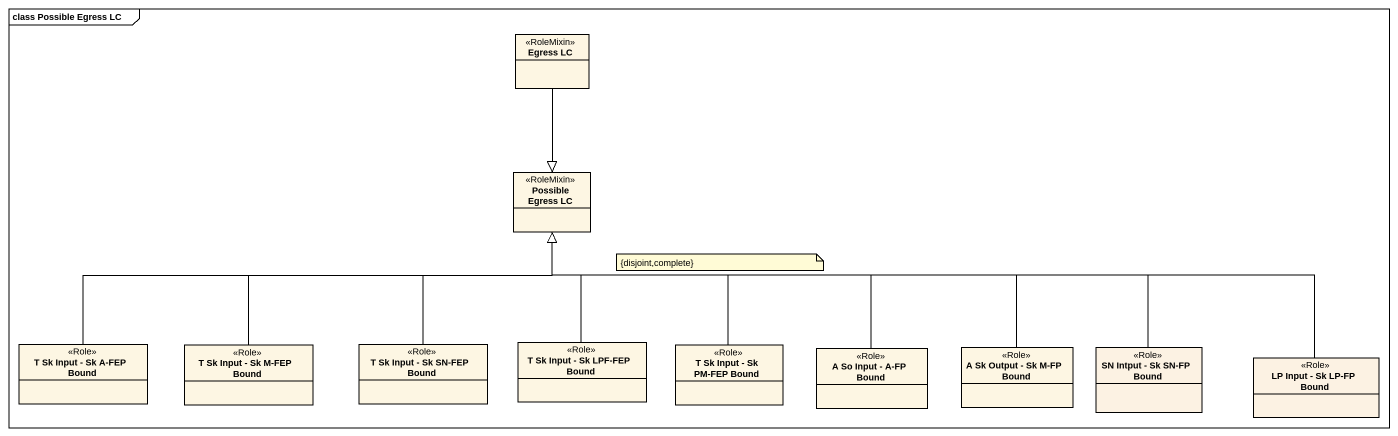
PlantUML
@startuml
mainframe class Possible Egress LC
hide circle
hide empty members
class "Egress LC" as Egress_LC <<RoleMixin>>
class "Possible Egress LC" as Possible_Egress_LC <<RoleMixin>>
class "T Sk Input - Sk A-FEP Bound" as T_Sk_Input_Sk_A_FEP_Bound <<Role>>
class "T Sk Input - Sk M-FEP Bound" as T_Sk_Input_Sk_M_FEP_Bound <<Role>>
class "T Sk Input - Sk SN-FEP Bound" as T_Sk_Input_Sk_SN_FEP_Bound <<Role>>
class "T Sk Input - Sk LPF-FEP Bound" as T_Sk_Input_Sk_LPF_FEP_Bound <<Role>>
class "T Sk Input - Sk PM-FEP Bound" as T_Sk_Input_Sk_PM_FEP_Bound <<Role>>
class "A So Input - A-FP Bound" as A_So_Input_A_FP_Bound <<Role>>
class "A Sk Output - Sk M-FP Bound" as A_Sk_Output_Sk_M_FP_Bound <<Role>>
class "SN Intput - Sk SN-FP Bound" as SN_Intput_Sk_SN_FP_Bound <<Role>> #FCF2E3
class "LP Input - Sk LP-FP Bound" as LP_Input_Sk_LP_FP_Bound <<Role>> #FCF2E3
Egress_LC --|> Possible_Egress_LC
T_Sk_Input_Sk_A_FEP_Bound -right-|> Possible_Egress_LC
T_Sk_Input_Sk_M_FEP_Bound -right-|> Possible_Egress_LC
T_Sk_Input_Sk_SN_FEP_Bound -up-|> Possible_Egress_LC
T_Sk_Input_Sk_LPF_FEP_Bound -up-|> Possible_Egress_LC
T_Sk_Input_Sk_PM_FEP_Bound -up-|> Possible_Egress_LC
A_So_Input_A_FP_Bound -left-|> Possible_Egress_LC
A_Sk_Output_Sk_M_FP_Bound -left-|> Possible_Egress_LC
SN_Intput_Sk_SN_FP_Bound -left-|> Possible_Egress_LC
LP_Input_Sk_LP_FP_Bound -left-|> Possible_Egress_LC
note as N1
  {disjoint,complete}
end note
@enduml
